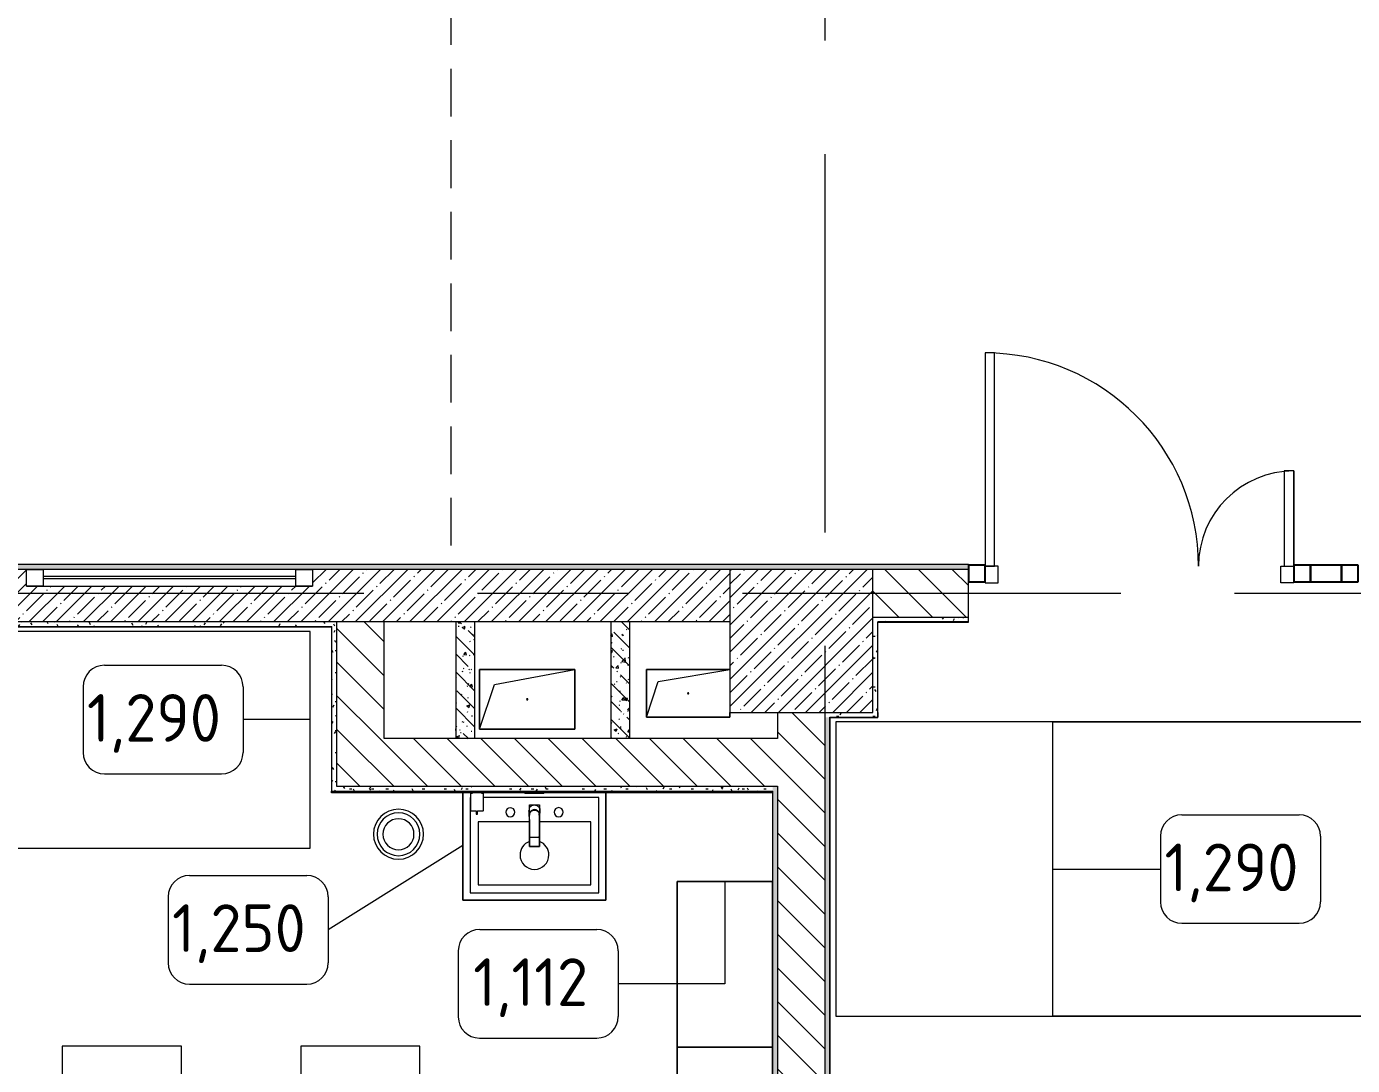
# Model space of a CAD drawing. Header units: millimetres. Extents: x -3724 to 231642, y -8553 to 29017.
# Drawn here: x 26260 to 31821, y 5819 to 10178 of the extents above; entities that cross this region are included whole.
import ezdxf

# ---------------------------------------------------------------- set-up
doc = ezdxf.new("R2010")
doc.units = ezdxf.units.MM
doc.linetypes.add('ADSK_Штрих_ш2 п1', pattern=[300, 200, -100])
doc.linetypes.add('Осевая', pattern=[3175, 635, -476.25, 1587.5, -476.25])
for name, color, linetype, lineweight in [('0-1', 7, 'Continuous', 9), ('A-ANNO-DIMS', 7, 'Continuous', 9), ('A-ANNO-DIMS-100', 7, 'Continuous', 9), ('A-DETL-1', 7, 'ADSK_Штрих_ш2 п1', 9), ('A-DETL-GENF', 7, 'Continuous', 9), ('A-GENM', 7, 'Continuous', 9), ('A-GLAZ', 7, 'Continuous', 9), ('A-GLAZ-1', 7, 'Continuous', 13), ('A-GLAZ-CURT', 7, 'Continuous', 9), ('A-GLAZ-CURT-1', 7, 'Continuous', 25), ('A-GLAZ-CWMG', 7, 'Continuous', 9), ('A-GLAZ-CWMG-1', 7, 'Continuous', 25), ('A-WALL', 7, 'Continuous', 9), ('I-FURN-IDEN', 7, 'Continuous', 9), ('I-WALL', 7, 'Continuous', 9), ('P-SANR-FIXT', 7, 'Continuous', 9), ('P-SANR-FIXT-1', 7, 'Continuous', 13), ('S-COLS', 7, 'Continuous', 9), ('Оси-2', 7, 'Осевая', 9)]:
    doc.layers.add(name, color=color, linetype=linetype, lineweight=lineweight)
for name, color, linetype, lineweight, true_color in [('A-DOOR-1', 7, 'Continuous', 9, 0xc0c0c0), ('A-WALL-1', 9, 'Continuous', 9, 0x808080), ('A-WALL-FNSH-1', 9, 'Continuous', 9, 0x808080), ('I-FURN-1', 9, 'Continuous', 9, 0x808080), ('P-SANR-FIXT-2', 9, 'Continuous', 13, 0x808080)]:
    doc.layers.add(name, color=color, linetype=linetype, lineweight=lineweight, true_color=true_color)
doc.styles.add('GOST Common', font='GOST_Common.ttf', dxfattribs={"height": 200})
doc.styles.add('ISOCPEUR_1', font='isocpeur.ttf', dxfattribs={"width": 0.9, "height": 200})
doc.dimstyles.new('ISO-2_0_0_9К_Средний_округл2', dxfattribs={"dimscale": 304.8, "dimtxt": 199.196235, "dimasz": 0.492126, "dimexe": 0.393701, "dimexo": 0, "dimgap": 0, "dimtad": 1, "dimdec": 0, "dimrnd": 10, "dimzin": 0, "dimdsep": 46, "dimtxsty": 'ISOCPEUR_1', "dimblk1": 'OBLIQUE', "dimblk2": 'OBLIQUE', "dimsah": 1, "dimcen": 0.09, "dimdle": 0.393701, "dimazin": 0, "dimtfac": 1, "dimtdec": 4, "dimtix": 1, "dimtmove": 0, "dimatfit": 3, "dimfxl": 1, "dimtvp": 1, "dimtolj": 1, "dimtzin": 0, "dimarcsym": 2})
pattern_1 = [(135, (0, 0), (-70.71068, -70.71068), [])]
pattern_2 = [(135, (0, 0), (-75.43415, -75.43415), [106.68, -17.78, 3.556, -17.78]), (135, (0, 75.39), (-75.43415, -75.43415), []), (50, (0, 0), (127.5292, -11.15758), [13.335, -146.685]), (355, (0, 0), (-24.66966, 133.74), [10.668, -117.348]), (100.451, (10.63, -0.93), (102.85973, 122.5818), [11.333, -124.663]), (46.184, (0, 35.56), (189.75516, -29.4304), [20.002, -220.027]), (96.636, (15.81, 33.1), (166.1822, 173.1996), [17, -186.995]), (351.184, (0, 35.56), (166.1839, 173.1976), [16.002, -176.022]), (21, (17.78, 26.67), (106.13027, -71.58603), [13.335, -146.685]), (326, (17.78, 26.67), (43.2619, 128.93175), [10.668, -117.348]), (71.451, (26.62, 20.7), (149.392, 57.34505), [11.333, -124.663]), (37.5, (0, 0), (2.16223, 59.18836), [3.353, -112.573, 3.353, -115.773, -117.793]), (37.5, (0, 0), (2.16223, 59.18836), [-235.052, 3.353, -114.44]), (7.5, (0, 0), (46.77386, 70.12615), [3.353, -64.567, 3.353, -109.906, -44.894]), (7.5, (0, 0), (46.77386, 70.12615), [-181.178, 3.353, -41.542]), (327.5, (-39.65, 0), (94.91367, -4.01009), [3.353, -41.097, 3.353, -135.331, -184.023]), (327.5, (-39.65, 0), (94.91367, -4.01009), [-183.134, 3.353, -180.67]), (317.5, (-57.43, 0), (103.69057, 17.79882), [3.353, -54.432, 3.353, -88.748, -130.683]), (317.5, (-57.43, 0), (103.69057, 17.79882), [-149.885, 3.353, -127.33])]
pattern_3 = [(0, (0, 0), (121.92, 30.48), [10.058, -81.382, 10.058, -81.382, -487.68]), (0, (0, 0), (121.92, 30.48), [-182.88, 10.058, -172.822, 10.058, -81.382, -213.36]), (0, (0, 0), (121.92, 30.48), [-457.2, 10.058, -50.902, 10.058, -142.342]), (120, (45.72, 15.24), (-87.356454, 90.345817), [10.058, -81.382, 10.058, -81.382, -487.68]), (120, (45.72, 15.24), (-87.356454, 90.345817), [-182.88, 10.058, -172.822, 10.058, -81.382, -213.36]), (120, (45.72, 15.24), (-87.356454, 90.345817), [-457.2, 10.058, -50.902, 10.058, -142.342]), (240, (60.96, 76.2), (-34.563546, -120.825817), [10.058, -81.382, 10.058, -81.382, -487.68]), (240, (60.96, 76.2), (-34.563546, -120.825817), [-182.88, 10.058, -172.822, 10.058, -81.382, -213.36]), (240, (60.96, 76.2), (-34.563546, -120.825817), [-457.2, 10.058, -50.902, 10.058, -142.342])]

# ---------------------------------------------------------------- blocks, each defined once
blk = doc.blocks.new('BSC_Колонна _Прямоугольная - 600х600-23286269-План расстановки мебели и оборудования 1 этажа в осях 1-12')
at = {"layer": 'S-COLS'}
h = blk.add_hatch(dxfattribs=at)
h.set_pattern_fill('FP_2', color=256, style=0, pattern_type=2)
h.set_pattern_definition([(45, (-29509.74, -7600), (-57.02463, 57.02463), []), (45, (-29452.72, -7600), (-57.02463, 57.02463), [100.806, -20.161, 3.353, -16.808])])
h.paths.add_polyline_path([(100, -300), (300, -300), (300, 300), (-300, 300), (-300, -300), (-23.5, -300)])
for p, q in [((300, 300), (-300, 300)), ((-300, 300), (-300, -300)), ((300, -300), (300, 300)), ((-300, -300), (300, -300))]:
    blk.add_line(p, q, dxfattribs=at)
blk = doc.blocks.new('GM_Отверстие прямоугольное _в плите_ - Отверстие-21981599-План расстановки мебели и оборудования 1 этажа в осях 1-12')
at = {"layer": 'A-GENM'}
for p, q in [((-175, -100), (-175, 100)), ((-175, 100), (175, 100)), ((175, 100), (-175, 100)), ((-175, 100), (-175, -100)), ((-125, 50), (175, 100)), ((-175, -100), (-125, 50)), ((175, -100), (-175, -100)), ((-175, -100), (175, -100)), ((175, -80), (175, -100)), ((175, -100), (175, -80))]:
    blk.add_line(p, q, dxfattribs=at)
for start, end in [(360, 180), (180, 360)]:
    blk.add_arc((0, 0), 2.5, start, end, dxfattribs=at)
blk = doc.blocks.new('GM_Отверстие прямоугольное _в плите_ - Отверстие-V74-План расстановки мебели и оборудования 1 этажа в осях 1-12')
at = {"layer": 'A-GENM'}
for p, q in [((-200, -125), (-200, 125)), ((-200, 125), (200, 125)), ((200, 125), (-200, 125)), ((-200, 125), (-200, -125)), ((-137.5, 62.5), (200, 125)), ((200, 125), (200, -125)), ((200, -125), (200, 125)), ((-200, -125), (-137.5, 62.5)), ((200, -125), (-200, -125)), ((-200, -125), (200, -125))]:
    blk.add_line(p, q, dxfattribs=at)
for start, end in [(360, 180), (180, 360)]:
    blk.add_arc((0, 0), 2.5, start, end, dxfattribs=at)
blk = doc.blocks.new('Стол базовый прямоугольный - 1_7а-25476368-План расстановки мебели и оборудования 1 этажа в осях 1-12')
at = {"layer": 'I-FURN-1'}
for p, q in [((250, 300), (-250, 300)), ((-250, 300), (-250, -300)), ((250, -300), (250, 300)), ((-250, -300), (250, -300))]:
    blk.add_line(p, q, dxfattribs=at)
blk = doc.blocks.new('Стол базовый прямоугольный - 1_290-25520344-План расстановки мебели и оборудования 1 этажа в осях 1-12')
at = {"layer": 'I-FURN-1'}
for p, q in [((617.5, 455), (-617.5, 455)), ((-617.5, 455), (-617.5, -455)), ((617.5, -455), (617.5, 455)), ((-617.5, -455), (617.5, -455))]:
    blk.add_line(p, q, dxfattribs=at)
blk = doc.blocks.new('Мойка кухонная - Раковина Roca Victoria-N Unik 600х460 мм-V118-План расстановки мебели и оборудования 1 этажа в осях 1-12')
at = {"layer": 'P-SANR-FIXT'}
for p, q in [((-268.5, 0), (-270, 0)), ((-270, 0), (-270, -400)), ((270, 0), (-213.5, 0)), ((270, -400), (270, 0)), ((-21, -102.3), (-236.6, -102.3)), ((-236.6, -102.3), (-236.6, -366.4)), ((236.1, -102.3), (21, -102.3)), ((236.1, -366.4), (236.1, -102.3)), ((-236.6, -366.4), (236.1, -366.4)), ((-270, -400), (270, -400))]:
    blk.add_line(p, q, dxfattribs=at)
for centre, radius, start, end in [((-101.6, -61.9), 19, 90, 180), ((-101.6, -61.9), 19, 360, 90), ((101.6, -61.9), 19.1, 360, 180), ((-101.6, -61.9), 19, 180, 270), ((-101.6, -61.9), 19.1, 270, 360), ((101.6, -61.9), 19.1, 180, 360), ((0, -241.3), 60.5, 110.4701, 180), ((0, -241.3), 60.5, 360, 69.5199), ((0, -241.3), 60.5, 180, 360)]:
    blk.add_arc(centre, radius, start, end, dxfattribs=at)
blk = doc.blocks.new('мусорная корзина - Round_ Metal-V133-План расстановки мебели и оборудования 1 этажа в осях 1-12')
at = {"layer": 'P-SANR-FIXT-2'}
for radius, start, end in [(105, 0, 180), (90, 360, 180), (65, 0, 180), (105, 180, 360), (90, 180, 360), (65, 180, 360)]:
    blk.add_arc((0, 0), radius, start, end, dxfattribs=at)
blk = doc.blocks.new('сифон - Для раковины-30649612-План расстановки мебели и оборудования 1 этажа в осях 1-12')
at = {"layer": 'P-SANR-FIXT-2'}
for p, q in [((233, 40), (231.1, 40)), ((231.1, -40), (231.1, 40)), ((231.1, -40), (233, -40))]:
    blk.add_line(p, q, dxfattribs=at)
blk = doc.blocks.new('смеситель для раковины - Default-V134-План расстановки мебели и оборудования 1 этажа в осях 1-12')
at = {"layer": '0-1'}
for p, q in [((-20.7, -16.7), (-20.7, -17.2)), ((-20.3, -15.8), (-20.3, -19.4)), ((20.3, -19.4), (20.3, -15.8)), ((20.8, -17.2), (20.8, -16.7)), ((22.8, -2.9), (21.7, -15.4)), ((-21, -151.6), (21, -151.6)), ((-20.3, -111.8), (20.3, -111.8))]:
    blk.add_line(p, q, dxfattribs=at)
at = {"layer": '0-1', "flags": 128}
for points in [[(-21.7, -15.4), (-22.3, -8.3), (-22.8, -2.9)], [(-21, -89.3), (-21, -88.6), (-21, -88.2), (-21, -88), (-21, -88)], [(21, -88.3), (21, -88.3), (21, -88.5), (21, -88.9), (21, -89.1)]]:
    blk.add_lwpolyline(points, dxfattribs=at)
at = {"layer": 'P-SANR-FIXT-2'}
for p, q in [((-21, -151.6), (-21, 23)), ((-21, 23), (21, 23)), ((21, 23), (21, -151.6)), ((-20.3, -109.7), (-20.3, -111.8)), ((20.3, -111.8), (20.3, -109.7)), ((21, -151.6), (-21, -151.6)), ((-20.3, -111.8), (-20.3, -111.8)), ((20.3, -111.8), (20.3, -111.8))]:
    blk.add_line(p, q, dxfattribs=at)
at = {"layer": 'P-SANR-FIXT-2', "flags": 128}
for points in [[(21.1, -17.1), (21.5, -12.3), (22, -7.6), (22.4, -2.9), (22.9, 1.8)], [(22.9, 1.8), (22.4, -2.9), (22, -7.6), (21.5, -12.3), (21.1, -17.1)], [(-21, -37.9), (-21, -91), (-21, -144)], [(-20.3, -18.4), (-20.3, -17.1), (-20.3, -15.8)], [(-20.3, -109.7), (-20.3, -60.2), (-20.3, -19.4)], [(20.3, -15.8), (20.3, -17.1), (20.3, -18.4)], [(20.3, -19.4), (20.3, -60.2), (20.3, -109.7)], [(21, -17.1), (21, -16.6), (21, -16.1), (21, -15.6), (21, -15.1)], [(21, -37.9), (21, -32.7), (21, -27.5), (21, -22.3), (21, -17.1)], [(21, -144), (21, -91), (21, -37.9)]]:
    blk.add_lwpolyline(points, dxfattribs=at)
at = {"layer": 'P-SANR-FIXT-2'}
for centre, major_axis, ratio, start_param, end_param in [((0, -17.2), (20.8, 0), 0.98634, 1.013087, 2.128653), ((-9809.3, -72.1), (9788.3, 0.5), 0.986286, 0.003489, 0.005645), ((0, -17.2), (-20.8, 0), 0.98634, 6.029227, 6.283185), ((0, -17.2), (20.8, 0), 0.98634, 3.141593, 3.222501), ((0, -17.2), (20.8, 0), 0.98634, 2.513274, 2.57608), ((0, -17.2), (20.8, 0), 0.98634, 0.56555, 0.628319), ((0, -17.2), (20.8, 0), 0.98634, 0, 0.254049), ((0, -17.2), (20.8, 0), 0.98634, 6.202274, 6.283185)]:
    blk.add_ellipse(centre, major_axis=major_axis, ratio=ratio, start_param=start_param, end_param=end_param, dxfattribs=at)
for points, knots in [([(-21.7, 7.4), (-21.2, 8.6), (-20.2, 11.1), (-18, 14.3), (-15.3, 17.2), (-12.2, 19.6), (-8.7, 21.4), (-5.4, 22.4), (-2.5, 22.9), (0.8, 23.1), (4.8, 22.7), (8.8, 21.3), (11.6, 19.8), (13.7, 18.4), (15.6, 16.8), (17.8, 14.5), (21.2, 9.7), (22.5, 5.1), (22.9, 1.8)], [0.1111111, 0.1111111, 0.1111111, 0.1111111, 0.1666667, 0.2222222, 0.2777778, 0.3333333, 0.3888889, 0.4444444, 0.4791667, 0.5138889, 0.5833333, 0.6527778, 0.6875, 0.7222222, 0.7569444, 0.7916667, 0.8611111, 1, 1, 1, 1]), ([(-21, -15), (-20.9, -13.9), (-20.5, -11.7), (-19.3, -8.4), (-17.6, -5.5), (-14.7, -1.9), (-10.1, 1.7), (-4.5, 3.5), (0, 3.8), (2.3, 3.7), (3.4, 3.5)], [0, 0, 0, 0, 0.0555556, 0.1111111, 0.1666667, 0.2222222, 0.3333333, 0.4444444, 0.5, 0.5555556, 0.5555556, 0.5555556, 0.5555556]), ([(-20.3, -15.8), (-20.3, -13.7), (-19.8, -10.7), (-17.9, -6.9), (-16.3, -4.7), (-14.8, -3.1), (-13, -1.5), (-11.1, -0.2), (-9, 0.8), (-7.3, 1.5), (-5.5, 2), (-3.5, 2.4), (-1.4, 2.7), (1, 2.7), (3.3, 2.5), (5.5, 2), (7.7, 1.3), (9.8, 0.4), (11.7, -0.6), (13.5, -1.9), (15.1, -3.4), (16.9, -5.4), (19.5, -9.5), (20.3, -13.2), (20.3, -15.8)], [0, 0, 0, 0, 0.111111, 0.166667, 0.222222, 0.25, 0.277778, 0.333333, 0.361111, 0.388889, 0.416667, 0.444444, 0.479167, 0.513889, 0.548611, 0.583333, 0.618056, 0.652778, 0.6875, 0.722222, 0.756944, 0.791667, 0.861111, 1, 1, 1, 1]), ([(-20.3, -19.4), (-20.3, -18.2), (-20.2, -15.9), (-19.3, -12.3), (-18, -9.6), (-16.8, -7.5), (-15.7, -6.1), (-14.5, -4.7), (-12.8, -3), (-9.4, -0.5), (-3.7, 1.7), (2.4, 1.7), (7.1, 0.4), (10.9, -1.5), (13.6, -3.7), (15.4, -5.7), (16.5, -7.1), (17.8, -9), (18.9, -11.5), (20, -15), (20.3, -17.7), (20.3, -19.4)], [0, 0, 0, 0, 0.055556, 0.111111, 0.166667, 0.194444, 0.222222, 0.25, 0.277778, 0.333333, 0.444444, 0.555556, 0.611111, 0.666667, 0.75, 0.770833, 0.791667, 0.833333, 0.875, 0.916667, 1, 1, 1, 1]), ([(3.6, 3.5), (4.7, 3.3), (6.8, 2.7), (11.1, 0.9), (14.8, -1.9), (17.6, -5.5), (19.3, -8.5), (20.5, -11.7), (20.9, -14), (21, -15.1)], [0.5584427, 0.5584427, 0.5584427, 0.5584427, 0.6111111, 0.6666667, 0.7777778, 0.8333333, 0.8888889, 0.9444444, 1, 1, 1, 1]), ([(-22.9, -0.3), (-22.8, -1.4), (-22.6, -3), (-22.4, -5.3), (-22.1, -7.6), (-21.9, -9.3), (-21.6, -11.8), (-21.5, -13.7), (-21.3, -15.4), (-21.2, -16.5), (-21.1, -17.1)], [0, 0, 0, 0, 0.2, 0.3, 0.4, 0.6, 0.7, 0.8, 0.9, 1, 1, 1, 1]), ([(-21.8, -13.9), (-21.9, -12.9), (-22, -10.9), (-22.2, -8.4), (-22.3, -6.9), (-22.4, -5.5), (-22.5, -4.4), (-22.6, -3.8), (-22.6, -3.6)], [0, 0, 0, 0, 0.125, 0.25, 0.375, 0.5, 0.625, 0.6821513, 0.6821513, 0.6821513, 0.6821513]), ([(-21, -88.1), (-21, -84.5), (-21, -78.9), (-21.1, -72.5), (-21.1, -68.8), (-21.1, -66.1), (-21.1, -63.2), (-21.1, -59.3), (-21.1, -54.3), (-21.2, -48.8), (-21.2, -44.2), (-21.2, -41), (-21.3, -38.7), (-21.3, -37), (-21.3, -35.6), (-21.3, -34.5), (-21.3, -33.4), (-21.4, -31.8), (-21.4, -30), (-21.4, -27.9), (-21.5, -25.2), (-21.5, -22.1), (-21.6, -18.9), (-21.7, -16.1), (-21.8, -14.6), (-21.8, -13.9)], [0, 0, 0, 0, 0.083333, 0.125, 0.145833, 0.166667, 0.1875, 0.208333, 0.25, 0.291667, 0.333333, 0.375, 0.416667, 0.458333, 0.479167, 0.5, 0.520833, 0.541667, 0.583333, 0.625, 0.666667, 0.75, 0.833333, 0.916667, 1, 1, 1, 1]), ([(21.8, -13.9), (21.8, -14.6), (21.7, -16.1), (21.6, -18.9), (21.5, -22.1), (21.5, -25.2), (21.4, -27.9), (21.4, -30), (21.4, -31.8), (21.3, -33.4), (21.3, -34.5), (21.3, -35.6), (21.3, -37), (21.3, -38.7), (21.3, -41), (21.2, -44.2), (21.2, -48.8), (21.2, -54.3), (21.1, -59.3), (21.1, -63.2), (21.1, -66.1), (21.1, -68.8), (21.1, -72.5), (21, -78.9), (21, -84.5), (21, -88.1)], [0, 0, 0, 0, 0.083333, 0.166667, 0.25, 0.333333, 0.375, 0.416667, 0.458333, 0.479167, 0.5, 0.520833, 0.541667, 0.583333, 0.625, 0.666667, 0.708333, 0.75, 0.791667, 0.8125, 0.833333, 0.854167, 0.875, 0.916667, 1, 1, 1, 1]), ([(22.9, -0.3), (22.9, -0.4), (22.9, -0.8), (22.8, -1.5), (22.7, -2.4), (22.6, -3.4), (22.5, -4.5), (22.4, -5.5), (22.2, -6.9), (22, -8.7), (21.8, -10.8), (21.6, -12.5), (21.4, -13.9), (21.3, -15), (21.2, -16), (21.1, -16.7), (21.1, -17.1)], [0, 0, 0, 0, 0.03125, 0.0625, 0.125, 0.1875, 0.25, 0.3125, 0.375, 0.5, 0.625, 0.75, 0.8125, 0.875, 0.9375, 1, 1, 1, 1]), ([(21.8, -13.9), (21.8, -15.1), (21.7, -16.8), (21.3, -18.6), (21.1, -19.2)], [0, 0, 0, 0, 0.1111111, 0.1793104, 0.1793104, 0.1793104, 0.1793104]), ([(22.9, -0.3), (22.9, -0.8), (22.8, -2), (22.6, -3.7), (22.4, -5.2), (22.3, -6.4), (22.2, -7.3), (22.2, -8.4), (22, -10), (21.9, -11.9), (21.8, -13.3), (21.8, -13.9)], [0, 0, 0, 0, 0.166667, 0.333333, 0.5, 0.583333, 0.666667, 0.75, 0.833333, 0.916667, 1, 1, 1, 1]), ([(-21, -144), (-21, -144.4), (-21, -145.2), (-21, -146.9), (-21, -148.7), (-21, -150.5), (-21, -151.2), (-21, -151.4)], [0, 0, 0, 0, 0.0555556, 0.1111111, 0.2222222, 0.3333333, 0.4444444, 0.4444444, 0.4444444, 0.4444444]), ([(21, -151.4), (21, -151.2), (21, -150.5), (21, -148.7), (21, -146.9), (21, -145.2), (21, -144.4), (21, -144)], [0.5555556, 0.5555556, 0.5555556, 0.5555556, 0.6666667, 0.7777778, 0.8888889, 0.9444444, 1, 1, 1, 1])]:
    blk.add_open_spline(points, degree=3, knots=knots, dxfattribs=at)
for points in [[(22.9, 0.8), (22.9, 0.4), (22.9, 0.1), (22.9, -0.3)], [(-22.5, -5.4), (-22.8, -3.7), (-23, -2), (-22.9, -0.3)], [(-21.1, -19.2), (-21.5, -17.5), (-21.8, -15.7), (-21.8, -13.9)], [(-21, -15), (-21, -15.3), (-21.1, -16), (-21.1, -16.7), (-21.1, -17.1)], [(21, -15.1), (21, -15.4), (21.1, -16.1), (21.1, -16.7), (21.1, -17.1)], [(21.1, -17.1), (21.1, -18.8), (21.1, -22.3), (21.1, -27.5), (21, -32.7), (21, -36.1), (21, -37.9)], [(21.1, -17.1), (21.2, -15.7), (21.5, -12.9), (22, -8.7), (22.5, -4.5), (22.8, -1.7), (22.9, -0.3)], [(22.9, -0.3), (23, -2.6), (22.7, -4.8), (22.1, -7)], [(-21, -151.5), (-21, -151.6), (-21, -151.7), (-21, -151.6)], [(21, -151.6), (21, -151.7), (21, -151.6), (21, -151.5)]]:
    blk.add_open_spline(points, degree=3, dxfattribs=at)
blk = doc.blocks.new('TOY_Диспансер мыло - Дозатор Elegance new 11654 019001 хром-V135-План расстановки мебели и оборудования 1 этажа в осях 1-12')
at = {"layer": 'A-GENM'}
for p, q in [((97.5, 79.7), (97.5, 12)), ((122.2, 81.7), (99.5, 81.7)), ((127.9, 96.6), (122.2, 96.6)), ((122.2, 96.6), (122.2, 81.7)), ((127.9, 81.7), (127.9, 96.6)), ((150.5, 81.7), (127.9, 81.7)), ((152.5, 12), (152.5, 79.7)), ((99.5, 10), (105, 10)), ((105, 10), (105, 7.5)), ((145, 7.5), (145, 10)), ((145, 10), (150.5, 10))]:
    blk.add_line(p, q, dxfattribs=at)
for centre, start, end in [((99.5, 79.7), 90, 180), ((150.5, 79.7), 360, 90), ((99.5, 12), 180, 270), ((150.5, 12), 270, 360)]:
    blk.add_arc(centre, 2, start, end, dxfattribs=at)
blk = doc.blocks.new('шкаф 1_112 - шкаф 1_112-31117176-План расстановки мебели и оборудования 1 этажа в осях 1-12')
at = {"layer": 'I-FURN-1'}
for p, q in [((-400, 6070), (-400, 1188.6)), ((0, 6070), (-400, 6070)), ((0, 6070), (-400, 6070)), ((-400, 6070), (-400, 5375)), ((-400, 5375), (-400, 6070)), ((-400, 6070), (0, 6070)), ((0, 0), (0, 6070)), ((0, 5375), (0, 6070)), ((0, 6070), (0, 5375)), ((-400, 5375), (0, 5375)), ((0, 5375), (-400, 5375)), ((-400, 5375), (-400, 4855)), ((-400, 4855), (-400, 5375)), ((-400, 5375), (0, 5375)), ((-400, 5375), (0, 5375)), ((0, 5375), (-400, 5375)), ((0, 4855), (0, 5375)), ((0, 5375), (0, 4855))]:
    blk.add_line(p, q, dxfattribs=at)
blk = doc.blocks.new('Дверь_Витражная_остекление_ - ДВН_ДАО_Главный вход_1200 в свету-31742133-План расстановки мебели и оборудования 1 этажа в осях 1-12')
at = {"layer": 'A-DETL-GENF'}
for p, q in [((-607.5, 925), (-647.5, 925)), ((-647.5, 925), (-647.5, 35)), ((-607.5, 30), (-607.5, 925)), ((647.5, 430), (607.5, 430)), ((607.5, 430), (607.5, 30)), ((647.5, 35), (647.5, 430)), ((-647.5, 30), (-607.5, 30)), ((-592.5, 30), (-647.5, 30)), ((-592.5, -40), (-592.5, 30)), ((592.5, -40), (592.5, 30)), ((592.5, 30), (647.5, 30)), ((607.5, 30), (647.5, 30)), ((-647.5, -35), (-647.5, -40)), ((-647.5, -40), (-592.5, -40)), ((647.5, -40), (592.5, -40)), ((647.5, -35), (647.5, -40))]:
    blk.add_line(p, q, dxfattribs=at)
at = {"layer": 'A-DOOR-1'}
for p, q in [((-647.5, 925), (-647.5, 35)), ((647.5, 430), (647.5, 35))]:
    blk.add_line(p, q, dxfattribs=at)
for centre, radius, start, end in [((-647.5, 30), 895, 360, 90), ((647.5, 30), 400, 90, 180)]:
    blk.add_arc(centre, radius, start, end, dxfattribs=at)
blk = doc.blocks.new('Системная панель - Стемалит - 40мм-31720939-План расстановки мебели и оборудования 1 этажа в осях 1-12')
at = {"layer": 'A-GLAZ-CURT-1'}
for p, q in [((65, 35), (-65, 35)), ((-65, 35), (-65, -35)), ((65, -35), (65, 35)), ((-65, -35), (65, -35))]:
    blk.add_line(p, q, dxfattribs=at)
blk = doc.blocks.new('Прямоугольный импост - 50 x 70 мм-31687886-План расстановки мебели и оборудования 1 этажа в осях 1-12')
at = {"layer": 'A-GLAZ-CWMG-1'}
for p, q in [((-35, 35), (35, 35)), ((-35, -35), (-35, 35)), ((35, 35), (35, -35)), ((35, -35), (-35, -35))]:
    blk.add_line(p, q, dxfattribs=at)
blk = doc.blocks.new('Прямоугольный импост - 50 x 70 мм-V154-План расстановки мебели и оборудования 1 этажа в осях 1-12')
at = {"layer": 'A-GLAZ-CWMG-1'}
for p, q in [((0, 35), (-70, 35)), ((-70, 35), (-70, -35)), ((0, -35), (0, 35)), ((-70, -35), (0, -35))]:
    blk.add_line(p, q, dxfattribs=at)
blk = doc.blocks.new('Прямоугольный импост - 50 x 70 мм-31702100-План расстановки мебели и оборудования 1 этажа в осях 1-12')
at = {"layer": 'A-GLAZ-CWMG-1'}
for p, q in [((-35, 35), (35, 35)), ((-35, -35), (-35, 35)), ((35, 35), (35, -35)), ((35, -35), (-35, -35))]:
    blk.add_line(p, q, dxfattribs=at)
blk = doc.blocks.new('120_Окно_СКБ_1Ст - 120_Окно_СКБ_1Ст 400х1200 EI30-24228621-План расстановки мебели и оборудования 1 этажа в осях 1-12')
at = {"layer": 'A-GLAZ'}
for p, q in [((600, 110), (-600, 110)), ((530, 80), (-530, 80)), ((530, 70), (-530, 70)), ((-600, 40), (600, 40))]:
    blk.add_line(p, q, dxfattribs=at)
at = {"layer": 'A-GLAZ-1'}
for p, q in [((-600, 40), (-600, 110)), ((-600, 110), (-530, 110)), ((-530, 110), (-530, 40)), ((530, 40), (530, 110)), ((530, 110), (600, 110)), ((600, 110), (600, 40)), ((-530, 40), (-600, 40)), ((600, 40), (530, 40))]:
    blk.add_line(p, q, dxfattribs=at)
blk = doc.blocks.new('Марка_Мебель - В прямоуг_Balcon_Марка-25523697-План расстановки мебели и оборудования 1 этажа в осях 1-12')
at = {"layer": 'I-FURN-IDEN'}
for p, q in [((-2.455, 2.278), (2.455, 2.278)), ((-3.355, 1.378), (-3.355, -1.384)), ((3.355, 1.378), (3.355, -1.378)), ((-2.461, -2.278), (2.455, -2.278))]:
    blk.add_line(p, q, dxfattribs=at)
for centre, radius, start, end in [((-2.455, 1.378), 0.9, 90, 180), ((2.455, 1.378), 0.9, 0, 90), ((-2.461, -1.384), 0.893, 180, 270), ((2.455, -1.378), 0.9, 270, 0)]:
    blk.add_arc(centre, radius, start, end, dxfattribs=at)
blk = doc.blocks.new('DIMBLOCK102-План расстановки мебели и оборудования 1 этажа в осях 1-12')
at = {"layer": 'A-ANNO-DIMS-100'}
for p, q in [((32129.7, 5905.5), (32129.7, 7380.5)), ((30564.7, 7260.5), (32249.7, 7260.5)), ((32129.7, 7260.5), (30564.7, 7260.5)), ((30564.7, 6025.5), (32249.7, 6025.5)), ((32129.7, 6025.5), (30564.7, 6025.5))]:
    blk.add_line(p, q, dxfattribs=at)
at = {"layer": 'A-ANNO-DIMS-100', "lineweight": 20}
for p, q in [((32129.7, 7260.5), (32054.7, 7335.5)), ((32129.7, 7260.5), (32204.7, 7185.5)), ((32129.7, 6025.5), (32054.7, 6100.5)), ((32129.7, 6025.5), (32204.7, 5950.5))]:
    blk.add_line(p, q, dxfattribs=at)
at = {"layer": 'A-ANNO-DIMS-100', "color": 0, "insert": (31868.4, 6397.8), "char_height": 200, "width": 588.395, "attachment_point": 1, "rotation": 90, "line_spacing_factor": 1.149209, "style": 'ISOCPEUR_1'}
blk.add_mtext('1240', dxfattribs=at)
blk = doc.blocks.new('_Oblique')
at = {"color": 0, "linetype": 'ByBlock', "lineweight": -2}
blk.add_line((-0.5, -0.5), (0.5, 0.5), dxfattribs=at)

msp = doc.modelspace()

# ---------------------------------------------------------------- hatches: boundary and pattern name
at = {"layer": 'I-WALL'}
h = msp.add_hatch(dxfattribs=at)
h.set_pattern_fill('FP_103', color=256, style=0, pattern_type=2)
h.set_pattern_definition(pattern_3)
h.paths.add_polyline_path([(28710, 7900), (30210, 7900), (30210, 7920), (25010, 7920), (25010, 7900), (28628.2, 7900)])
h.paths.add_polyline_path([(37379, 7900), (38290.2, 7900), (38290.2, 7920), (32710, 7920), (32710, 7900), (37210, 7900)])
h.paths.add_polyline_path([(21127.5, 7900), (22510, 7900), (22510, 7920), (20220, 7920), (20220, 7900), (20710, 7900)])
h = msp.add_hatch(dxfattribs=at)
h.set_pattern_fill('FP_1', color=256, style=0, pattern_type=2)
h.set_pattern_definition([(45, (0, 0), (-57.02463, 57.02463), []), (45, (57.025, 0), (-57.02463, 57.02463), [100.806, -20.161, 3.353, -16.808])])
h.paths.add_polyline_path([(27760, 7680), (29209.7, 7680), (29209.7, 7900), (27460, 7900), (27460, 7830), (26260, 7830), (26260, 7900), (26160, 7900), (26160, 7680), (27560, 7680)])
h = msp.add_hatch(dxfattribs=at)
h.set_pattern_fill('FP_16', color=256, style=0, pattern_type=2)
h.set_pattern_definition(pattern_1)
h.paths.add_polyline_path([(33010, 7700), (33010, 7900), (32710, 7900), (32710, 7700), (32991.3, 7700)])
h.paths.add_polyline_path([(29878.3, 7700), (30210, 7700), (30210, 7900), (29809.7, 7900), (29809.7, 7700)])
h = msp.add_hatch(dxfattribs=at)
h.set_pattern_fill('FP_103', color=256, style=0, pattern_type=2)
h.set_pattern_definition(pattern_3)
h.paths.add_polyline_path([(27540, 7660), (27540, 7680), (26160, 7680), (26160, 7660), (27450, 7660)])
h = msp.add_hatch(dxfattribs=at)
h.set_pattern_fill('FP_103', color=256, style=0, pattern_type=2)
h.set_pattern_definition(pattern_3)
h.paths.add_polyline_path([(27560, 6990), (27560, 7680), (27540, 7680), (27540, 6990)])
h = msp.add_hatch(dxfattribs=at)
h.set_pattern_fill('FP_16', color=256, style=0, pattern_type=2)
h.set_pattern_definition(pattern_1)
h.paths.add_polyline_path([(27560, 7190), (27760, 7190), (27760, 7680), (27560, 7680), (27560, 7294.7)])
h = msp.add_hatch(dxfattribs=at)
h.set_pattern_fill('FP_41', color=256, style=0, pattern_type=2)
h.set_pattern_definition(pattern_2)
h.paths.add_polyline_path([(28140, 7190), (28140, 7680), (28060, 7680), (28060, 7190)])
h = msp.add_hatch(dxfattribs=at)
h.set_pattern_fill('FP_41', color=256, style=0, pattern_type=2)
h.set_pattern_definition(pattern_2)
h.paths.add_polyline_path([(28710, 7190), (28790, 7190), (28790, 7680), (28710, 7680), (28710, 7215.8)])
h = msp.add_hatch(dxfattribs=at)
h.set_pattern_fill('FP_103', color=256, style=0, pattern_type=2)
h.set_pattern_definition(pattern_3)
h.paths.add_polyline_path([(29829.7, 7300), (29829.7, 7700), (29809.7, 7700), (29809.7, 7300)])
h = msp.add_hatch(dxfattribs=at)
h.set_pattern_fill('FP_103', color=256, style=0, pattern_type=2)
h.set_pattern_definition(pattern_3)
h.paths.add_polyline_path([(29829.7, 7680), (30210, 7680), (30210, 7700), (29829.7, 7700)])
h = msp.add_hatch(dxfattribs=at)
h.set_pattern_fill('FP_16', color=256, style=0, pattern_type=2)
h.set_pattern_definition(pattern_1)
h.paths.add_polyline_path([(29599.2, 500), (29609.7, 500), (29609.7, 7300), (29409.7, 7300), (29409.7, 500)])
h = msp.add_hatch(dxfattribs=at)
h.set_pattern_fill('FP_103', color=256, style=0, pattern_type=2)
h.set_pattern_definition(pattern_3)
h.paths.add_polyline_path([(29809.7, 7280), (29829.7, 7280), (29829.7, 7300), (29609.7, 7299), (29609.7, 7280), (29808.7, 7280)])
h = msp.add_hatch(dxfattribs=at)
h.set_pattern_fill('FP_103', color=256, style=0, pattern_type=2)
h.set_pattern_definition(pattern_3)
h.paths.add_polyline_path([(29609.7, 520), (29628.7, 520), (29628.7, 7280), (29609.7, 7280), (29609.7, 608.4)])
h = msp.add_hatch(dxfattribs=at)
h.set_pattern_fill('FP_16', color=256, style=0, pattern_type=2)
h.set_pattern_definition(pattern_1)
h.paths.add_polyline_path([(28628.2, 6990), (29409.7, 6990), (29409.7, 7190), (27560, 7190), (27560, 6990), (28471.9, 6990)])
h = msp.add_hatch(dxfattribs=at)
h.set_pattern_fill('FP_103', color=256, style=0, pattern_type=2)
h.set_pattern_definition(pattern_3)
h.paths.add_polyline_path([(28660.2, 6970), (29389.7, 6970), (29389.7, 6990), (27540, 6990), (27540, 6970), (28628.2, 6970)])
h = msp.add_hatch(dxfattribs=at)
h.set_pattern_fill('FP_103', color=256, style=0, pattern_type=2)
h.set_pattern_definition(pattern_3)
h.paths.add_polyline_path([(29389.7, 520), (29409.7, 520), (29409.7, 6990), (29389.7, 6990), (29389.7, 520.1)])

# ---------------------------------------------------------------- linework, layer by layer
at = {"layer": 'A-DETL-1'}
msp.add_line((28040, 10900), (28040, 7921), dxfattribs=at)
at = {"layer": 'A-WALL'}
for p, q in [((26260, 7900), (26160, 7900)), ((29209.7, 7900), (27460, 7900)), ((29209.7, 7680), (26160, 7680)), ((29829.7, 7300), (29829.7, 7680)), ((30210, 7680), (29829.7, 7680)), ((29829.7, 7680), (30210, 7680)), ((29829.7, 7679), (29830.7, 7679)), ((26180, 7660), (27540, 7660)), ((27540, 7659), (27539, 7659)), ((27540, 6970), (27540, 7660)), ((29628.7, 7280), (29829.7, 7280)), ((27540, 6970), (29389.7, 6970)), ((29389.7, 520), (29389.7, 6970))]:
    msp.add_line(p, q, dxfattribs=at)
at = {"layer": 'A-WALL-1'}
for p, q in [((30210, 7920), (25010, 7920)), ((30210, 7900), (29809.7, 7900)), ((30210, 7680), (30210, 7920)), ((27560, 7680), (27560, 6990)), ((27760, 7190), (27760, 7680)), ((28060, 7680), (28060, 7190)), ((28140, 7190), (28140, 7680)), ((28710, 7680), (28710, 7190)), ((28790, 7190), (28790, 7680)), ((29809.7, 7700), (30210, 7700)), ((29409.7, 7300), (29409.7, 7190)), ((29608.7, 7300), (29608.7, 500)), ((29609.7, 500), (29609.7, 7300)), ((29628.7, 520), (29628.7, 7280)), ((29409.7, 7190), (27760, 7190)), ((27560, 6990), (29409.7, 6990)), ((29409.7, 6990), (29409.7, 500))]:
    msp.add_line(p, q, dxfattribs=at)
at = {"layer": 'A-WALL-FNSH-1'}
for p, q in [((30210, 7921), (25010, 7921)), ((30210, 7920), (30210, 7921)), ((29830.7, 7679), (30210, 7679)), ((29830.7, 7279), (29830.7, 7679)), ((30210, 7679), (30210, 7680)), ((26181, 7659), (27539, 7659)), ((27539, 7659), (27539, 6969)), ((29829.7, 7300), (29829.7, 7280)), ((29628.7, 7279), (29629.7, 7279)), ((29629.7, 7279), (29629.7, 520)), ((29630.7, 7279), (29830.7, 7279)), ((29630.7, 521), (29630.7, 7279)), ((27539, 6969), (29388.7, 6969)), ((29388.7, 6969), (29388.7, 521))]:
    msp.add_line(p, q, dxfattribs=at)
at = {"layer": 'I-FURN-1'}
for p, q in [((28089.6, 6962), (28089.6, 6512.3)), ((28089.6, 6512.3), (28089.6, 6962)), ((28689.6, 6512.3), (28689.6, 6962)), ((28689.6, 6962), (28689.6, 6512.3)), ((28089.6, 6512.3), (28689.6, 6512.3)), ((28689.6, 6512.3), (28089.6, 6512.3))]:
    msp.add_line(p, q, dxfattribs=at)
at = {"layer": 'I-FURN-IDEN'}
for p, q in [((27450, 7270), (27168, 7270)), ((27450, 7185.1), (27450, 7270)), ((28089.6, 6742.3), (27525.1, 6387.9)), ((30564.7, 6643), (31015.9, 6643)), ((29188.5, 6591.2), (29188.5, 6161.5)), ((29188.5, 6161.5), (28741.7, 6161.5))]:
    msp.add_line(p, q, dxfattribs=at)
at = {"layer": 'I-WALL'}
for p, q in [((27539, 6962), (27539, 6969)), ((29388.7, 6962), (27539, 6962)), ((27540, 6970), (27540, 6969))]:
    msp.add_line(p, q, dxfattribs=at)
at = {"layer": 'Оси-2'}
for p, q in [((29610, 593.7), (29610, 24898.1)), ((-423.7, 7800), (35770, 7800))]:
    msp.add_line(p, q, dxfattribs=at)

# ---------------------------------------------------------------- block references
at = {"layer": 'A-DOOR-1'}
msp.add_blockref('Дверь_Витражная_остекление_ - ДВН_ДАО_Главный вход_1200 в свету-31742133-План расстановки мебели и оборудования 1 этажа в осях 1-12', (30927.5, 7883), dxfattribs=at)
at = {"layer": 'A-GENM'}
for name, p in [('GM_Отверстие прямоугольное _в плите_ - Отверстие-V74-План расстановки мебели и оборудования 1 этажа в осях 1-12', (28360, 7355)), ('GM_Отверстие прямоугольное _в плите_ - Отверстие-21981599-План расстановки мебели и оборудования 1 этажа в осях 1-12', (29034.7, 7380))]:
    msp.add_blockref(name, p, dxfattribs=at)
at = {"layer": 'A-GLAZ'}
msp.add_blockref('120_Окно_СКБ_1Ст - 120_Окно_СКБ_1Ст 400х1200 EI30-24228621-План расстановки мебели и оборудования 1 этажа в осях 1-12', (26860, 7790), dxfattribs=at)
at = {"layer": 'A-GLAZ-CURT'}
msp.add_blockref('Системная панель - Стемалит - 40мм-31720939-План расстановки мебели и оборудования 1 этажа в осях 1-12', (31710, 7883), dxfattribs=at)
at = {"layer": 'A-GLAZ-CWMG', "rotation": 180}
msp.add_blockref('Прямоугольный импост - 50 x 70 мм-V154-План расстановки мебели и оборудования 1 этажа в осях 1-12', (30210, 7883), dxfattribs=at)
at = {"layer": 'A-GLAZ-CWMG', "extrusion": (0, 0, -1), "rotation": 180}
for name, p in [('Прямоугольный импост - 50 x 70 мм-31687886-План расстановки мебели и оборудования 1 этажа в осях 1-12', (-31610, 7883)), ('Прямоугольный импост - 50 x 70 мм-31702100-План расстановки мебели и оборудования 1 этажа в осях 1-12', (-31810, 7883))]:
    msp.add_blockref(name, p, dxfattribs=at)
at = {"layer": 'I-FURN-1'}
for name, p in [('Стол базовый прямоугольный - 1_290-25520344-План расстановки мебели и оборудования 1 этажа в осях 1-12', (26832.5, 7185.1)), ('шкаф 1_112 - шкаф 1_112-31117176-План расстановки мебели и оборудования 1 этажа в осях 1-12', (29388.5, 521.2)), ('Стол базовый прямоугольный - 1_7а-25476368-План расстановки мебели и оборудования 1 этажа в осях 1-12', (26660, 5600)), ('Стол базовый прямоугольный - 1_7а-25476368-План расстановки мебели и оборудования 1 этажа в осях 1-12', (27660, 5600))]:
    msp.add_blockref(name, p, dxfattribs=at)
at = {"layer": 'I-FURN-1', "rotation": 89.99999999999993}
msp.add_blockref('Стол базовый прямоугольный - 1_290-25520344-План расстановки мебели и оборудования 1 этажа в осях 1-12', (30109.7, 6643), dxfattribs=at)
at = {"layer": 'I-FURN-IDEN', "xscale": 99.99999999999993, "yscale": 99.99999999999993, "zscale": 99.99999999999993}
for p in [(26832.5, 7270), (31351.4, 6643), (27189.6, 6387.9), (28406.2, 6161.5)]:
    msp.add_blockref('Марка_Мебель - В прямоуг_Balcon_Марка-25523697-План расстановки мебели и оборудования 1 этажа в осях 1-12', p, dxfattribs=at)
at = {"layer": 'P-SANR-FIXT-1', "rotation": 180}
msp.add_blockref('TOY_Диспансер мыло - Дозатор Elegance new 11654 019001 хром-V135-План расстановки мебели и оборудования 1 этажа в осях 1-12', (28274.2, 6969.5), dxfattribs=at)
at = {"layer": 'P-SANR-FIXT-1'}
msp.add_blockref('Мойка кухонная - Раковина Roca Victoria-N Unik 600х460 мм-V118-План расстановки мебели и оборудования 1 этажа в осях 1-12', (28390.2, 6943.3), dxfattribs=at)
at = {"layer": 'P-SANR-FIXT-2', "rotation": 89.99999999999972}
msp.add_blockref('сифон - Для раковины-30649612-План расстановки мебели и оборудования 1 этажа в осях 1-12', (28389.6, 6729), dxfattribs=at)
at = {"layer": 'P-SANR-FIXT-2'}
for name, p in [('смеситель для раковины - Default-V134-План расстановки мебели и оборудования 1 этажа в осях 1-12', (28390.2, 6889)), ('мусорная корзина - Round_ Metal-V133-План расстановки мебели и оборудования 1 этажа в осях 1-12', (27820, 6789))]:
    msp.add_blockref(name, p, dxfattribs=at)
at = {"layer": 'S-COLS'}
msp.add_blockref('BSC_Колонна _Прямоугольная - 600х600-23286269-План расстановки мебели и оборудования 1 этажа в осях 1-12', (29509.7, 7600), dxfattribs=at)

# ---------------------------------------------------------------- texts
at = {"layer": 'I-FURN-IDEN', "char_height": 200, "attachment_point": 1, "style": 'GOST Common'}
for s, insert, width in [('1,290', (26513.5, 7377), 737.552), ('1,290', (31032.4, 6750.1), 737.552), ('1,250', (26870.6, 6495), 737.552), ('1,112', (28133.2, 6268.5), 625.316)]:
    msp.add_mtext(s, dxfattribs=dict(at, insert=insert, width=width))

# ---------------------------------------------------------------- dimensions: what is measured, and where the dimension line sits
at = {"layer": 'A-ANNO-DIMS'}
dim = msp.add_linear_dim(base=(32129.7, 7260.5), p1=(30564.7, 6025.5), p2=(30564.7, 7260.5), angle=90, dimstyle='ISO-2_0_0_9К_Средний_округл2', override={"dimpost": '<>', "dimfxl": 1235}, dxfattribs=at)
dim.commit()
dim.dimension.update_dxf_attribs({"geometry": 'DIMBLOCK102-План расстановки мебели и оборудования 1 этажа в осях 1-12', "text_midpoint": (32029.7, 6643)})

doc.saveas('drawing.dxf')
